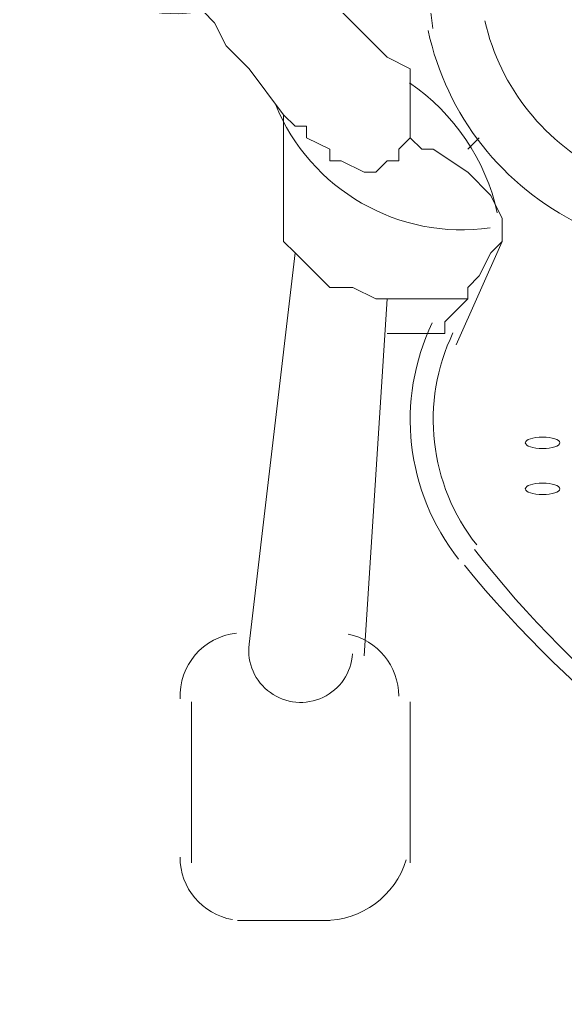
# Model space of a CAD drawing. Header units: metres. Extents: x 29 to 86.9, y -23.2 to 39.7.
# Drawn here: x 76.0095 to 76.1255, y -16.0036 to -15.7975 of the extents above; entities that cross this region are included whole.
import ezdxf

# ---------------------------------------------------------------- set-up
doc = ezdxf.new("R2010")
doc.units = ezdxf.units.M
doc.header["$LTSCALE"] = 100
doc.layers.get('0').update_dxf_attribs({"color": 254})
doc.layers.add('Arqui', color=8, linetype='Continuous', lineweight=0)

# ---------------------------------------------------------------- blocks, each defined once
blk = doc.blocks.new('A$C9582355f')
at = {"layer": 'Arqui'}
for points in [[(47.08296273276557, 7.34625111139394), (47.0756259327656, 7.356033511393889), (47.07073473276552, 7.360924711394091), (47.06828913276553, 7.365815911393838), (47.06584353276554, 7.368261511393939, -0.4491904813033716), (47.02681442246961, 7.398703141850092)], [(47.12572996711759, 7.36622518255399, 0.2302038230442147), (47.15184151603756, 7.333708631690115, 0.06904268617286918), (47.24020219346954, 7.300482245425883, -0.06904268617286918), (47.15163214822161, 7.333269377474153, 0.06904268617286918), (47.24020219346954, 7.300482245425883)], [(47.11366682501358, 7.364141947105963, 0.2305320559273787), (47.14609628806153, 7.322902185601833, 0.06904277544363789), (47.23757336911757, 7.288540160522189, 0.03702395519717273), (47.29948417332554, 7.282841301122062)], [(47.09760802348529, 7.231744240687476, -1.027903158004663), (47.0756259327656, 7.233753511393843), (47.08540833276555, 7.316903911394093)], [(47.12352406037354, 7.253904008137852, 0.2538010257355424), (47.3125391529656, 7.170920373601803, 0.2538010257353973), (47.50217420515759, 7.253904008137852)], [(47.12137978274956, 7.250555223602078, 0.2278580694967202), (47.31431257980552, 7.16040018499416, 0.2278580694965849), (47.50676408278156, 7.250555223602078)]]:
    blk.add_lwpolyline(points, format="xyb", dxfattribs=at)
for points in [[(47.10986433276554, 7.341359911394193), (47.10986433276554, 7.343805511393839), (47.10986433276554, 7.348696711394041), (47.10986433276554, 7.351142311394142), (47.10986433276554, 7.356033511393889), (47.10497313276556, 7.35847911139399), (47.0976363327656, 7.365815911393838), (47.09274513276551, 7.37070711139404), (47.09029953276553, 7.373152711394141), (47.08540833276555, 7.373152711394141), (47.08051713276558, 7.375598311394242)], [(47.12209233276559, 7.338914311394092), (47.12453793276558, 7.341359911394193)], [(47.1196467327656, 7.297339111394194), (47.12942913276555, 7.319349511394194)], [(47.10008193276559, 7.231307911394197), (47.10497313276556, 7.307121511394143)], [(47.12209233276559, 7.307121511394143), (47.1196467327656, 7.304675911394042), (47.11720113276562, 7.302230311393942), (47.11720113276562, 7.299784711393841), (47.11475553276551, 7.299784711393841), (47.10986433276554, 7.299784711393841), (47.10497313276556, 7.299784711393841)], [(47.06339793276555, 7.221525511394248), (47.06339793276555, 7.187287111394198)], [(47.10986433276554, 7.187287111394198), (47.10986433276554, 7.221525511394248)], [(47.07318033276562, 7.175059111394148), (47.09274513276551, 7.175059111394148)]]:
    blk.add_lwpolyline(points, dxfattribs=at)
blk.add_lwpolyline([(47.08296273276557, 7.34625111139394), (47.08296273276557, 7.32179511139384), (47.08296273276557, 7.319349511394194), (47.08540833276555, 7.316903911394093), (47.09029953276553, 7.312012711393891), (47.09274513276551, 7.309567111394244), (47.0976363327656, 7.309567111394244), (47.10252753276558, 7.307121511394143), (47.10497313276556, 7.307121511394143), (47.10986433276554, 7.307121511394143), (47.11475553276551, 7.307121511394143), (47.12209233276559, 7.307121511394143), (47.12209233276559, 7.309567111394244), (47.12453793276558, 7.312012711393891), (47.12698353276556, 7.316903911394093), (47.12942913276555, 7.319349511394194), (47.12942913276555, 7.32179511139384), (47.12942913276555, 7.324240711393941), (47.12698353276556, 7.329131911394143), (47.12209233276559, 7.33402311139389), (47.11475553276551, 7.338914311394092), (47.11230993276553, 7.338914311394092), (47.10986433276554, 7.341359911394193), (47.10741873276555, 7.338914311394092), (47.10741873276555, 7.336468711393991), (47.10497313276556, 7.336468711393991), (47.10252753276558, 7.33402311139389), (47.10008193276559, 7.33402311139389), (47.09519073276562, 7.336468711393991), (47.09274513276551, 7.336468711393991), (47.09274513276551, 7.338914311394092), (47.08785393276554, 7.341359911394193), (47.08785393276554, 7.343805511393839), (47.08540833276555, 7.343805511393839)], close=True, dxfattribs=at)
for centre, radius, start, end in [((48.95506676737756, 7.596925139991981), 1.854984880258546, 180.4119885083787, 187.1960562896046), ((47.0841855864964, 7.315681140782544), 0.04524353822556174, 12.43650084532075, 55.6787389221922), ((47.12086955401168, 7.364593122325459), 0.04279801544074775, 202.1154694370481, 278.0474508717299), ((47.15755350402588, 7.281442697629245), 0.04768917459677966, 154.4128100538669, 218.3422815540783), ((47.15755354668141, 7.281442692659311), 0.04279800939948338, 154.4128314602201, 218.3422611861415), ((47.07440312943578, 7.222748321568361), 0.01345079319623074, 96.300631282401, 182.6038360214936), ((47.09396794730986, 7.222748313813099), 0.01345078545565692, 359.9999896962225, 78.42598258382131), ((47.07440315100536, 7.188509914025417), 0.01345081823975062, 180.0000112084628, 260.123199124437), ((47.09152232332798, 7.193401115788674), 0.01834200439456767, 270.0000294807573, 342.6965617050196)]:
    blk.add_arc(centre, radius, start, end, dxfattribs=at)
for points in [[(47.13798873276556, 7.277774311393841), (47.13596272435751, 7.277774311393841), (47.13432033276553, 7.277226839377818), (47.13432033276553, 7.276551511394246)], [(47.13432033276553, 7.276551511394246), (47.13432033276553, 7.275876183410219), (47.13596272435751, 7.275328711394195), (47.13798873276556, 7.275328711394195)], [(47.1416571327656, 7.276551511394246), (47.1416571327656, 7.277226839377818), (47.14001474117362, 7.277774311393841), (47.13798873276556, 7.277774311393841)], [(47.13798873276556, 7.275328711394195), (47.14001474117362, 7.275328711394195), (47.1416571327656, 7.275876183410219), (47.1416571327656, 7.276551511394246)], [(47.13798873276556, 7.267991911393892), (47.13596272435751, 7.267991911393892), (47.13432033276553, 7.267444439377869), (47.13432033276553, 7.266769111393842)], [(47.1416571327656, 7.266769111393842), (47.1416571327656, 7.267444439377869), (47.14001474117362, 7.267991911393892), (47.13798873276556, 7.267991911393892)], [(47.13432033276553, 7.266769111393842), (47.13432033276553, 7.266093783409815), (47.13596272435751, 7.265546311394246), (47.13798873276556, 7.265546311394246)], [(47.13798873276556, 7.265546311394246), (47.14001474117362, 7.265546311394246), (47.1416571327656, 7.266093783409815), (47.1416571327656, 7.266769111393842)]]:
    blk.add_open_spline(points, degree=3, dxfattribs=at)

msp = doc.modelspace()

# ---------------------------------------------------------------- block references
msp.add_blockref('A$C9582355f', (28.98266172889876, -23.16396569870889))

doc.saveas('drawing.dxf')
